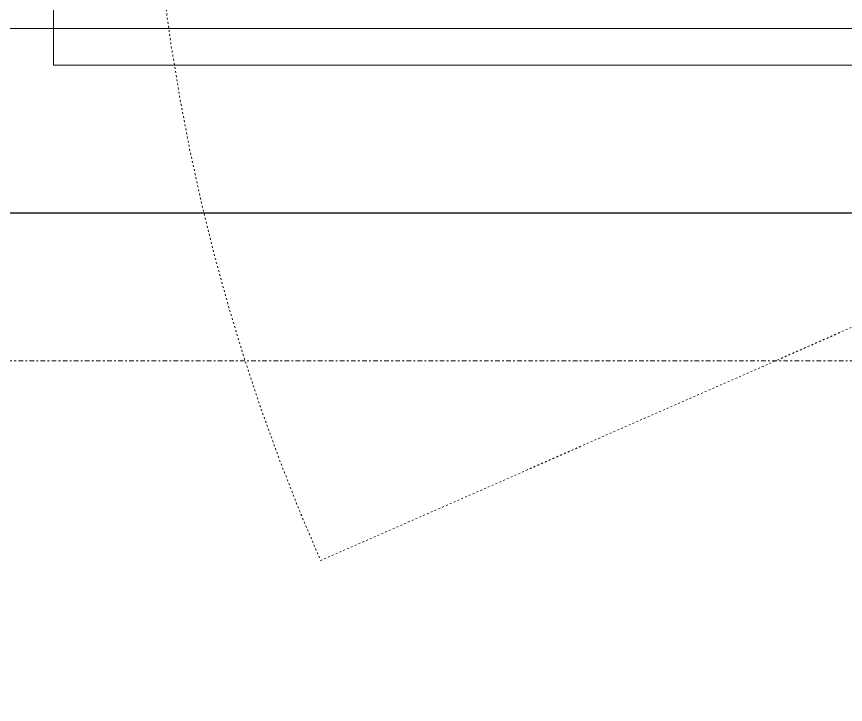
# Model space of a CAD drawing. Extents: x -1439 to 23780, y -1362 to 4476.
# Drawn here: x 20245 to 20289.86, y 2766.41 to 2803.64 of the extents above; entities that cross this region are included whole.
import ezdxf

# ---------------------------------------------------------------- set-up
doc = ezdxf.new("R2010")
doc.units = 0
doc.header["$MEASUREMENT"] = 0
doc.linetypes.add('Audi$0$DASHDOT2', pattern=[0.5, 0.25, -0.125, 0, -0.125])
doc.linetypes.add('Audi$0$DOT2', pattern=[0.125, 0, -0.125])
doc.layers.get('0').update_dxf_attribs({"color": 9, "lineweight": 9})
for name, color, linetype, lineweight in [('Audi$0$06D', 8, 'Continuous', 9), ('Audi$0$14', 8, 'Continuous', 9), ('Audi$0$20', 8, 'Audi$0$DOT2', 9), ('Audi$0$24', 8, 'Audi$0$DASHDOT2', 9), ('Audi$0$35', 8, 'Continuous', 9), ('E-KABLO', 7, 'Continuous', 30)]:
    doc.layers.add(name, color=color, linetype=linetype, lineweight=lineweight)

# ---------------------------------------------------------------- blocks, each defined once
blk = doc.blocks.new('Audi$0$P-AKS_AUDI')
at = {"layer": 'Audi$0$24'}
blk.add_lwpolyline([(-3840, 0), (360, 0)], dxfattribs=at)
blk = doc.blocks.new('Audi$0$fsdfsfsfsfd')
at = {"layer": 'Audi$0$06D', "elevation": 0}
blk.add_lwpolyline([(52591.75, -74474.977), (52589.75, -74474.977), (52589.75, -74595.977), (52591.75, -74595.977)], dxfattribs=at)
at = {"layer": 'Audi$0$20', "elevation": 0}
blk.add_lwpolyline([(52607.49, -74590.872), (52562.943, -74489.432)], dxfattribs=at)
at = {"layer": 'Audi$0$20'}
blk.add_arc((52607.49, -74590.872), 110.79, 89.60696, 113.70858, dxfattribs=at)
blk = doc.blocks.new('Audi$0$ÇATI KATI PLANI')
at = {"layer": 'Audi$0$14'}
blk.add_lwpolyline([(20015.5, 2625), (20015.5, 2608), (20164.5, 2608), (20164.5, 2803), (20247, 2803), (20247, 2820.025)], dxfattribs=at)
at = {"rotation": 90}
blk.add_blockref('Audi$0$fsdfsfsfsfd', (-54227.977, -49788.75), dxfattribs=at)
at = {"layer": 'Audi$0$24'}
blk.add_blockref('Audi$0$P-AKS_AUDI', (22557.5, 2785), dxfattribs=at)

msp = doc.modelspace()

# ---------------------------------------------------------------- linework, layer by layer
at = {"layer": 'Audi$0$35'}
msp.add_lwpolyline([(21815.5, 2803), (20189.5, 2802.999), (20189.5, 2712), (20164.5, 2712), (20164.5, 2608), (20015.5, 2608), (20015.5, 2627), (19909.646, 2627), (19909.646, 2608), (19799.5, 2608), (19799.5, 2580), (19799.5, 2576.5), (19785.5, 2570.2), (19782.5, 2570.2), (19782.5, 2489.8), (19785.443, 2489.8), (19799.5, 2483.5), (19799.5, 2371), (21815.5, 2371)], dxfattribs=at)
at = {"layer": 'E-KABLO', "color": 6, "ltscale": 40}
msp.add_line((21805.5, 2793), (20171.5, 2793), dxfattribs=at)

# ---------------------------------------------------------------- block references
msp.add_blockref('Audi$0$ÇATI KATI PLANI', (0, 0))

doc.saveas('drawing.dxf')
